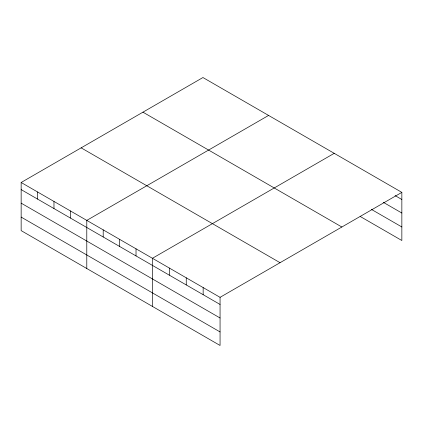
<?xml version="1.0" encoding="UTF-8"?>
<svg xmlns="http://www.w3.org/2000/svg" width="423" height="423" viewBox="0 0 423 423"><rect width="100%" height="100%" fill="white"/><g stroke="black" fill="none" stroke-linecap="round" stroke-linejoin="round"><path stroke-width="0.63" d="M21.15 182.493L220.06 297.332L220.06 345.464L21.15 230.625L21.15 182.493L202.94 77.536L401.85 192.375L401.85 240.507L360.147 216.433M268.579 115.431L86.789 220.388L86.789 268.52M334.223 153.327L152.428 258.284L152.428 306.421M220.06 297.332L401.85 192.375M395.087 195.59L401.85 199.492M383.254 202.289L401.85 213.028M371.415 209.401L401.85 226.971M142.948 112.169L341.858 227.008M81.142 147.854L280.052 262.694M21.15 189.61L220.06 304.449M21.15 203.146L220.06 317.985M21.15 217.089L220.06 331.928M203.151 287.571L203.151 294.688M186.247 277.811L186.247 284.928M169.337 268.045L169.337 275.167M136.021 248.809L136.021 255.931M119.609 239.339L119.609 246.456M103.201 229.863L103.201 236.98M70.382 210.913L70.382 218.035M53.97 201.438L53.97 208.56M37.562 191.968L37.562 199.085"/></g></svg>
